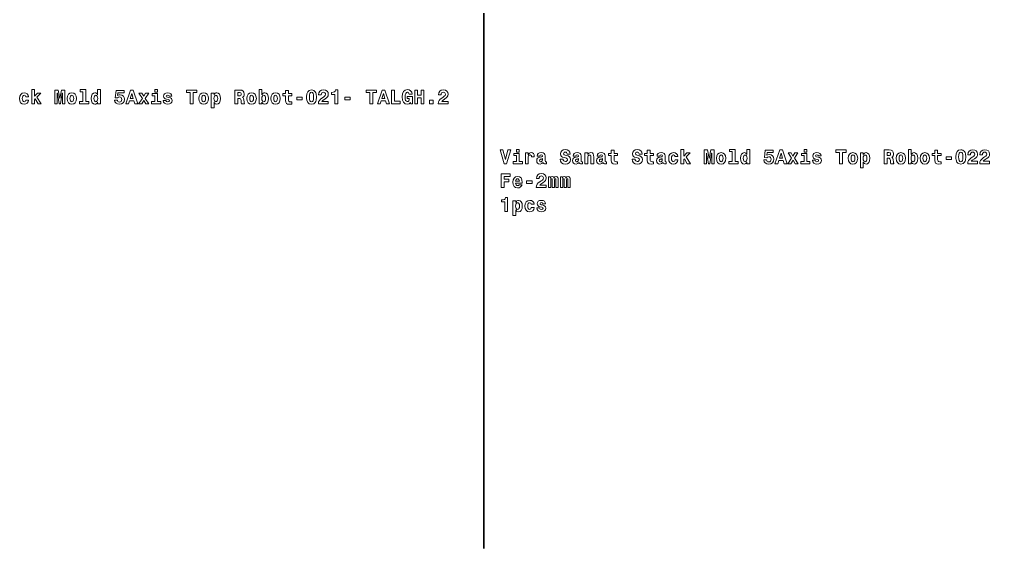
# Model space of a CAD drawing. Extents: x -10871 to 4979, y 1991 to 5869.
# Drawn here: x -5092 to -2986, y 2082 to 3232 of the extents above; entities that cross this region are included whole.
import ezdxf

# ---------------------------------------------------------------- set-up
doc = ezdxf.new("R2010")
doc.units = 0

msp = doc.modelspace()

# ---------------------------------------------------------------- linework, layer by layer
at = {"color": 7, "lineweight": 35}
msp.add_line((-4083.9, 4787.1), (-4083.9, 2082), dxfattribs=at)
at = {"color": 7, "lineweight": 13}
for points in [[(-5065.8, 3079.4), (-5065.8, 3048.4), (-5059.8, 3048.4), (-5059.8, 3057.4), (-5058.2, 3059.1), (-5052, 3048.4), (-5045.3, 3048.4), (-5054.3, 3063), (-5045.6, 3071.6), (-5053.1, 3071.6), (-5059.8, 3064.8), (-5059.8, 3079.4)], [(-5015.6, 3078.4), (-5015.6, 3048.4), (-5010.5, 3048.4), (-5010.5, 3071.5), (-5010, 3071.5), (-5005.8, 3048.4), (-5003.4, 3048.4), (-4999.3, 3071.5), (-4998.7, 3071.5), (-4998.7, 3048.4), (-4993.6, 3048.4), (-4993.6, 3078.4), (-5001.1, 3078.4), (-5004.5, 3059.9), (-5004.7, 3059.9), (-5008.1, 3078.4)], [(-4960.2, 3074.6), (-4954.5, 3074.6), (-4954.5, 3053.2), (-4961.7, 3053.2), (-4961.7, 3048.4), (-4941.5, 3048.4), (-4941.5, 3053.2), (-4948.4, 3053.2), (-4948.4, 3079.4), (-4960.2, 3079.4)], [(-4922.6, 3052), (-4922.6, 3048.4), (-4916.4, 3048.4), (-4916.4, 3079.4), (-4922.6, 3079.4), (-4922.6, 3068), (-4923.8, 3070), (-4925.2, 3071.4), (-4926.7, 3072.1), (-4928.6, 3072.4), (-4931.8, 3071.5), (-4934.4, 3069.1), (-4936.1, 3065.2), (-4936.7, 3060), (-4936.1, 3054.7), (-4934.4, 3050.8), (-4931.8, 3048.4), (-4928.6, 3047.6), (-4926.7, 3047.8), (-4925.1, 3048.6), (-4923.8, 3050)], [(-4879.8, 3056.5), (-4885.7, 3056.5), (-4884.9, 3052.7), (-4882.7, 3049.9), (-4879.5, 3048.2), (-4875.3, 3047.5), (-4870.6, 3048.3), (-4867, 3050.4), (-4864.8, 3053.8), (-4863.9, 3058.2), (-4864.7, 3062.2), (-4866.7, 3065.4), (-4869.9, 3067.4), (-4874, 3068.1), (-4876.9, 3067.7), (-4879.1, 3066.6), (-4878.4, 3072.6), (-4865.3, 3072.6), (-4865.3, 3077.7), (-4882.7, 3077.7), (-4884.6, 3061.5), (-4879.2, 3061.2), (-4877.6, 3062.8), (-4875.2, 3063.3), (-4873.1, 3062.9), (-4871.5, 3061.8), (-4870.5, 3060.1), (-4870.2, 3057.9), (-4870.5, 3055.5), (-4871.5, 3053.7), (-4873.1, 3052.7), (-4875.3, 3052.3), (-4877.1, 3052.6), (-4878.4, 3053.4), (-4879.4, 3054.7)], [(-4851.4, 3078.4), (-4861.6, 3048.4), (-4855.2, 3048.4), (-4853.2, 3055.2), (-4844, 3055.2), (-4841.8, 3048.4), (-4835.4, 3048.4), (-4845.5, 3078.4)], [(-4798.4, 3079.4), (-4798.4, 3073.5), (-4792.3, 3073.5), (-4792.3, 3079.4)], [(-4721.5, 3072.7), (-4721.5, 3048.4), (-4715.2, 3048.4), (-4715.2, 3072.7), (-4707.3, 3072.7), (-4707.3, 3078.4), (-4729.5, 3078.4), (-4729.5, 3072.7)], [(-4624.3, 3078.4), (-4624.3, 3048.4), (-4618, 3048.4), (-4618, 3060.3), (-4615.9, 3060.3), (-4613.6, 3060), (-4612.1, 3059.1), (-4611.4, 3057.6), (-4611.1, 3055.5), (-4610.9, 3052.4), (-4610.7, 3050), (-4610.1, 3048.4), (-4603.3, 3048.4), (-4603.3, 3049.2), (-4604.3, 3050.4), (-4604.6, 3052.7), (-4604.9, 3056.7), (-4605.6, 3060.2), (-4606.6, 3061.4), (-4608.2, 3062.2), (-4606.4, 3063.4), (-4605.1, 3065.1), (-4604.4, 3067.1), (-4604.2, 3069.7), (-4604.8, 3073.4), (-4606.5, 3076.1), (-4609.4, 3077.8), (-4613.3, 3078.4)], [(-4571.9, 3079.4), (-4571.9, 3048.4), (-4565.7, 3048.4), (-4565.7, 3052), (-4564.5, 3050), (-4563.2, 3048.6), (-4559.7, 3047.6), (-4556.5, 3048.4), (-4553.9, 3050.8), (-4552.2, 3054.7), (-4551.5, 3060), (-4552.2, 3065.2), (-4553.9, 3069.1), (-4556.5, 3071.5), (-4559.7, 3072.4), (-4561.6, 3072.1), (-4563.2, 3071.4), (-4564.5, 3070), (-4565.7, 3068), (-4565.7, 3079.4)], [(-4501, 3070.8), (-4508.4, 3070.8), (-4508.4, 3077.6), (-4514.5, 3077.6), (-4514.5, 3070.8), (-4520.3, 3070.8), (-4520.3, 3066), (-4514.5, 3066), (-4514.5, 3055.6), (-4514.1, 3051.9), (-4512.8, 3049.4), (-4510.1, 3048), (-4506, 3047.6), (-4501, 3047.8), (-4501, 3052.7), (-4503.9, 3052.5), (-4506.2, 3052.9), (-4507.6, 3053.9), (-4508.3, 3055.6), (-4508.4, 3057.8), (-4508.4, 3066), (-4501, 3066)], [(-4469, 3063.5), (-4468.9, 3059.7), (-4468.4, 3056.4), (-4466.4, 3051.5), (-4464.9, 3049.8), (-4463, 3048.5), (-4458.1, 3047.6), (-4453.3, 3048.5), (-4449.9, 3051.4), (-4448.8, 3053.6), (-4447.9, 3056.2), (-4447.2, 3063), (-4447.9, 3069.8), (-4448.8, 3072.5), (-4449.9, 3074.7), (-4453.4, 3077.6), (-4455.6, 3078.3), (-4458.1, 3078.6), (-4462.9, 3077.6), (-4466.3, 3074.7), (-4468.4, 3070)], [(-4437, 3067.8), (-4437, 3068), (-4436.7, 3070.4), (-4435.8, 3072.1), (-4434.3, 3073.1), (-4432.3, 3073.5), (-4430.4, 3073.2), (-4429, 3072.3), (-4428.1, 3070.9), (-4427.8, 3069.2), (-4428.4, 3066.6), (-4429.9, 3064.7), (-4432.3, 3062.9), (-4435.4, 3061), (-4438.7, 3058.4), (-4441.1, 3055.6), (-4442.6, 3052.4), (-4443.1, 3048.4), (-4421.9, 3048.4), (-4421.9, 3053.5), (-4435.6, 3053.5), (-4434.8, 3054.8), (-4433.3, 3056), (-4428.7, 3059), (-4425.7, 3061.2), (-4423.4, 3063.5), (-4422.1, 3066.1), (-4421.6, 3069.3), (-4422.3, 3073.1), (-4424.4, 3076), (-4427.7, 3077.9), (-4432.2, 3078.6), (-4436.5, 3077.9), (-4439.8, 3075.8), (-4441.9, 3072.4), (-4442.6, 3067.9), (-4442.6, 3067.8)], [(-4407.3, 3069), (-4407.3, 3048.4), (-4401.3, 3048.4), (-4401.3, 3078.6), (-4406.2, 3078.6), (-4406.9, 3076), (-4408.4, 3074.4), (-4410.8, 3073.5), (-4414.2, 3073.3), (-4414.5, 3073.3), (-4414.5, 3069)], [(-4331.2, 3072.7), (-4331.2, 3048.4), (-4324.9, 3048.4), (-4324.9, 3072.7), (-4316.9, 3072.7), (-4316.9, 3078.4), (-4339.1, 3078.4), (-4339.1, 3072.7)], [(-4305, 3078.4), (-4315.1, 3048.4), (-4308.8, 3048.4), (-4306.7, 3055.2), (-4297.5, 3055.2), (-4295.4, 3048.4), (-4288.9, 3048.4), (-4299, 3078.4)], [(-4265.3, 3048.4), (-4265.3, 3054.1), (-4278.2, 3054.1), (-4278.2, 3078.4), (-4284.6, 3078.4), (-4284.6, 3048.4)], [(-4239.5, 3069.3), (-4240.6, 3073.5), (-4242.8, 3076.6), (-4245.7, 3078.5), (-4249.5, 3079.2), (-4254.4, 3078.1), (-4258.1, 3075), (-4260.5, 3070), (-4261.3, 3063.4), (-4260.5, 3056.7), (-4258.1, 3051.7), (-4254.6, 3048.6), (-4250.2, 3047.6), (-4246.1, 3048.5), (-4242.8, 3051.2), (-4242.1, 3048.4), (-4239.1, 3048.4), (-4239.1, 3064.6), (-4250.1, 3064.6), (-4250.1, 3059.8), (-4245.7, 3059.8), (-4246.2, 3056.9), (-4247, 3054.9), (-4248.3, 3053.6), (-4250.1, 3053.3), (-4252.2, 3053.9), (-4253.7, 3055.8), (-4254.6, 3059), (-4254.9, 3063.6), (-4254.6, 3068), (-4253.6, 3071.1), (-4252.1, 3072.9), (-4250, 3073.6), (-4247.5, 3072.5), (-4246.7, 3071.2), (-4246.1, 3069.3)], [(-4233.9, 3078.4), (-4233.9, 3048.4), (-4227.6, 3048.4), (-4227.6, 3061.5), (-4220.2, 3061.5), (-4220.2, 3048.4), (-4213.9, 3048.4), (-4213.9, 3078.4), (-4220.2, 3078.4), (-4220.2, 3067.1), (-4227.6, 3067.1), (-4227.6, 3078.4)], [(-4176.8, 3067.8), (-4176.8, 3068), (-4176.5, 3070.4), (-4175.5, 3072.1), (-4174, 3073.1), (-4172, 3073.5), (-4170.2, 3073.2), (-4168.7, 3072.3), (-4167.9, 3070.9), (-4167.5, 3069.2), (-4168.1, 3066.6), (-4169.7, 3064.7), (-4172.1, 3062.9), (-4175.1, 3061), (-4178.5, 3058.4), (-4180.9, 3055.6), (-4182.4, 3052.4), (-4182.9, 3048.4), (-4161.7, 3048.4), (-4161.7, 3053.5), (-4175.4, 3053.5), (-4174.6, 3054.8), (-4173.1, 3056), (-4168.5, 3059), (-4165.5, 3061.2), (-4163.2, 3063.5), (-4161.8, 3066.1), (-4161.4, 3069.3), (-4162.1, 3073.1), (-4164.1, 3076), (-4167.4, 3077.9), (-4171.9, 3078.6), (-4176.3, 3077.9), (-4179.6, 3075.8), (-4181.7, 3072.4), (-4182.4, 3067.9), (-4182.4, 3067.8)], [(-5078.5, 3056.7), (-5079.7, 3053.8), (-5082.2, 3052.8), (-5083.9, 3053.2), (-5085.2, 3054.6), (-5086, 3056.9), (-5086.3, 3060), (-5086, 3063.2), (-5085.2, 3065.4), (-5083.9, 3066.8), (-5082.2, 3067.3), (-5079.7, 3066.4), (-5078.6, 3063.9), (-5072.5, 3063.9), (-5073.4, 3067.4), (-5075.3, 3070.1), (-5078.3, 3071.8), (-5082.1, 3072.4), (-5086.4, 3071.5), (-5089.7, 3069), (-5091.8, 3065.1), (-5092.5, 3059.9), (-5091.8, 3054.8), (-5089.8, 3050.9), (-5086.6, 3048.4), (-5082.4, 3047.6), (-5078.5, 3048.2), (-5075.4, 3050), (-5073.4, 3052.9), (-5072.5, 3056.7)], [(-4988.9, 3060), (-4988.2, 3054.6), (-4986.1, 3050.7), (-4982.9, 3048.4), (-4978.6, 3047.6), (-4974.3, 3048.4), (-4971.1, 3050.7), (-4969, 3054.6), (-4968.3, 3060), (-4969, 3065.2), (-4971.1, 3069.2), (-4974.3, 3071.5), (-4978.6, 3072.4), (-4982.9, 3071.5), (-4986.1, 3069.2), (-4988.2, 3065.2)], [(-4978.6, 3067.3), (-4976.8, 3066.8), (-4975.5, 3065.4), (-4974.8, 3063.1), (-4974.5, 3060), (-4974.8, 3056.8), (-4975.5, 3054.6), (-4976.8, 3053.2), (-4978.6, 3052.7), (-4980.3, 3053.2), (-4981.6, 3054.6), (-4982.4, 3056.9), (-4982.7, 3060.2), (-4982.4, 3063.2), (-4981.6, 3065.4), (-4980.3, 3066.8)], [(-4926.5, 3067.2), (-4924.7, 3066.7), (-4923.4, 3065.4), (-4922.6, 3063.1), (-4922.2, 3060), (-4922.6, 3056.8), (-4923.4, 3054.6), (-4924.8, 3053.2), (-4926.5, 3052.7), (-4928.2, 3053.2), (-4929.5, 3054.6), (-4930.3, 3056.8), (-4930.5, 3060), (-4930.3, 3063.1), (-4929.5, 3065.4), (-4928.2, 3066.7)], [(-4848.5, 3070.9), (-4845.5, 3060.3), (-4851.6, 3060.3)], [(-4825.5, 3060.3), (-4833.8, 3048.4), (-4826.9, 3048.4), (-4822.4, 3055.7), (-4818, 3048.4), (-4811.1, 3048.4), (-4819.4, 3060.3), (-4811.7, 3071.6), (-4818.5, 3071.6), (-4822.5, 3064.9), (-4826.4, 3071.6), (-4833.2, 3071.6)], [(-4785.6, 3053.2), (-4792.3, 3053.2), (-4792.3, 3070.8), (-4804, 3070.8), (-4804, 3066), (-4798.4, 3066), (-4798.4, 3053.2), (-4805.8, 3053.2), (-4805.8, 3048.4), (-4785.6, 3048.4)], [(-4769.1, 3057.6), (-4767.4, 3056.8), (-4766.8, 3055.2), (-4767.8, 3053.3), (-4770.5, 3052.6), (-4773.2, 3053.4), (-4774.2, 3055.9), (-4780.1, 3055.9), (-4779.5, 3052.3), (-4777.6, 3049.7), (-4774.6, 3048.1), (-4770.6, 3047.6), (-4766.4, 3048.1), (-4763.3, 3049.7), (-4761.4, 3052.2), (-4760.7, 3055.5), (-4761.2, 3058.1), (-4762.5, 3060.1), (-4764.7, 3061.6), (-4767.8, 3062.4), (-4771.2, 3063), (-4772.8, 3063.7), (-4773.4, 3065.3), (-4772.7, 3066.8), (-4770.6, 3067.4), (-4768.3, 3066.7), (-4767.3, 3065.1), (-4761.4, 3065.1), (-4761.4, 3065.1), (-4762, 3068.1), (-4763.9, 3070.4), (-4766.8, 3071.8), (-4770.6, 3072.4), (-4774.4, 3071.8), (-4777.1, 3070.3), (-4778.9, 3068), (-4779.4, 3065), (-4779, 3062.5), (-4777.7, 3060.5), (-4775.6, 3059), (-4772.8, 3058.2)], [(-4702.6, 3060), (-4701.9, 3054.6), (-4699.9, 3050.7), (-4696.6, 3048.4), (-4692.3, 3047.6), (-4688, 3048.4), (-4684.8, 3050.7), (-4682.8, 3054.6), (-4682, 3060), (-4682.8, 3065.2), (-4684.8, 3069.2), (-4688.1, 3071.5), (-4692.4, 3072.4), (-4696.6, 3071.5), (-4699.9, 3069.2), (-4701.9, 3065.2)], [(-4692.3, 3067.3), (-4690.6, 3066.8), (-4689.3, 3065.4), (-4688.5, 3063.1), (-4688.2, 3060), (-4688.5, 3056.8), (-4689.3, 3054.6), (-4690.6, 3053.2), (-4692.3, 3052.7), (-4694.1, 3053.2), (-4695.4, 3054.6), (-4696.2, 3056.9), (-4696.4, 3060.2), (-4696.2, 3063.2), (-4695.3, 3065.4), (-4694, 3066.8)], [(-4676, 3071.6), (-4676, 3039.4), (-4669.8, 3039.4), (-4669.8, 3052), (-4668.6, 3050), (-4667.2, 3048.6), (-4663.8, 3047.6), (-4660.5, 3048.4), (-4658, 3050.8), (-4656.3, 3054.7), (-4655.6, 3060), (-4656.3, 3065.2), (-4658, 3069.1), (-4660.5, 3071.5), (-4663.8, 3072.4), (-4665.7, 3072.1), (-4667.2, 3071.4), (-4668.6, 3070), (-4669.8, 3068), (-4669.8, 3071.6)], [(-4665.9, 3067.2), (-4664.2, 3066.7), (-4662.9, 3065.4), (-4662.1, 3063.1), (-4661.8, 3060), (-4662.1, 3056.8), (-4662.9, 3054.6), (-4664.2, 3053.2), (-4665.9, 3052.7), (-4667.7, 3053.2), (-4669, 3054.6), (-4669.8, 3056.9), (-4670.1, 3060.2), (-4669.8, 3063.2), (-4669, 3065.4), (-4667.6, 3066.7)], [(-4618, 3072.7), (-4614.6, 3072.7), (-4611.7, 3072), (-4611, 3071), (-4610.7, 3069.5), (-4611, 3067.7), (-4611.7, 3066.6), (-4613, 3066.1), (-4614.9, 3066), (-4618, 3066)], [(-4598.5, 3060), (-4597.8, 3054.6), (-4595.8, 3050.7), (-4592.6, 3048.4), (-4588.2, 3047.6), (-4583.9, 3048.4), (-4580.7, 3050.7), (-4578.7, 3054.6), (-4577.9, 3060), (-4578.7, 3065.2), (-4580.7, 3069.2), (-4584, 3071.5), (-4588.3, 3072.4), (-4592.6, 3071.5), (-4595.8, 3069.2), (-4597.8, 3065.2)], [(-4588.2, 3067.3), (-4586.5, 3066.8), (-4585.2, 3065.4), (-4584.4, 3063.1), (-4584.1, 3060), (-4584.4, 3056.8), (-4585.2, 3054.6), (-4586.5, 3053.2), (-4588.2, 3052.7), (-4590, 3053.2), (-4591.3, 3054.6), (-4592.1, 3056.9), (-4592.3, 3060.2), (-4592.1, 3063.2), (-4591.3, 3065.4), (-4590, 3066.8)], [(-4561.8, 3067.2), (-4560.1, 3066.7), (-4558.8, 3065.4), (-4558, 3063.1), (-4557.7, 3060), (-4558, 3056.8), (-4558.8, 3054.6), (-4560.1, 3053.2), (-4561.8, 3052.7), (-4563.6, 3053.2), (-4564.9, 3054.6), (-4565.7, 3056.9), (-4566, 3060.2), (-4565.7, 3063.2), (-4564.9, 3065.4), (-4563.5, 3066.7)], [(-4546.5, 3060), (-4545.8, 3054.6), (-4543.7, 3050.7), (-4540.5, 3048.4), (-4536.2, 3047.6), (-4531.9, 3048.4), (-4528.7, 3050.7), (-4526.6, 3054.6), (-4525.9, 3060), (-4526.6, 3065.2), (-4528.7, 3069.2), (-4531.9, 3071.5), (-4536.2, 3072.4), (-4540.5, 3071.5), (-4543.7, 3069.2), (-4545.8, 3065.2)], [(-4536.2, 3067.3), (-4534.5, 3066.8), (-4533.2, 3065.4), (-4532.4, 3063.1), (-4532.1, 3060), (-4532.4, 3056.8), (-4533.2, 3054.6), (-4534.5, 3053.2), (-4536.2, 3052.7), (-4538, 3053.2), (-4539.3, 3054.6), (-4540, 3056.9), (-4540.3, 3060.2), (-4540, 3063.2), (-4539.2, 3065.4), (-4537.9, 3066.8)], [(-4490.1, 3062.9), (-4490.1, 3057.1), (-4478.2, 3057.1), (-4478.2, 3062.9)], [(-4458.2, 3073.5), (-4456, 3072.9), (-4454.6, 3070.9), (-4453.8, 3067.7), (-4453.5, 3063.1), (-4453.8, 3058.4), (-4454.6, 3055.2), (-4456, 3053.2), (-4458.2, 3052.6), (-4460.4, 3053.2), (-4461.8, 3055.2), (-4462.6, 3058.6), (-4462.8, 3063.4), (-4462.5, 3067.9), (-4461.7, 3071), (-4460.3, 3072.9)], [(-4386, 3062.9), (-4386, 3057.1), (-4374.1, 3057.1), (-4374.1, 3062.9)], [(-4302, 3070.9), (-4299, 3060.3), (-4305.1, 3060.3)], [(-4201.9, 3056.3), (-4201.9, 3048.4), (-4193.9, 3048.4), (-4193.9, 3056.3)], [(-4042.4, 2948.4), (-4048.7, 2948.4), (-4039.5, 2918.4), (-4034.4, 2918.4), (-4025.3, 2948.4), (-4031.6, 2948.4), (-4037, 2927.2)], [(-4000.2, 2923.2), (-4006.9, 2923.2), (-4006.9, 2940.8), (-4018.6, 2940.8), (-4018.6, 2936), (-4013, 2936), (-4013, 2923.2), (-4020.3, 2923.2), (-4020.3, 2918.4), (-4000.2, 2918.4)], [(-4013, 2949.4), (-4013, 2943.5), (-4006.9, 2943.5), (-4006.9, 2949.4)], [(-3993.7, 2941.6), (-3993.7, 2918.4), (-3987.4, 2918.4), (-3987.4, 2930.2), (-3987.3, 2933.3), (-3986.7, 2935.5), (-3985.5, 2936.9), (-3983.5, 2937.4), (-3981.3, 2936.4), (-3980.7, 2935.2), (-3980.4, 2933.6), (-3980.4, 2933.5), (-3974.4, 2933.5), (-3974.4, 2933.9), (-3974.8, 2937.6), (-3976, 2940.2), (-3977.9, 2941.8), (-3980.7, 2942.4), (-3983, 2942.1), (-3984.8, 2941.2), (-3986.3, 2939.7), (-3987.4, 2937.7), (-3987.4, 2941.6)], [(-3962.1, 2934.6), (-3961.4, 2936.8), (-3959.2, 2937.6), (-3957.1, 2937), (-3956.5, 2935.3), (-3956.7, 2933.9), (-3957.6, 2933.3), (-3959.1, 2933), (-3961.6, 2932.8), (-3964.8, 2931.9), (-3967.2, 2930.3), (-3968.6, 2928), (-3969.1, 2925), (-3968.6, 2921.9), (-3967.2, 2919.5), (-3964.9, 2918.1), (-3961.8, 2917.6), (-3958.1, 2918.5), (-3954.9, 2921.2), (-3954.4, 2919.6), (-3953.5, 2918.6), (-3952.2, 2918.1), (-3950.3, 2917.9), (-3947.9, 2918.2), (-3947.9, 2922.7), (-3948.9, 2922.6), (-3950.3, 2923.1), (-3950.5, 2924.9), (-3950.5, 2935.2), (-3951.1, 2938.3), (-3952.6, 2940.6), (-3955.3, 2941.9), (-3959.2, 2942.4), (-3962.9, 2941.8), (-3965.7, 2940.3), (-3967.4, 2938), (-3968, 2934.9), (-3968, 2934.6)], [(-3956.5, 2926.7), (-3956.9, 2924.9), (-3957.8, 2923.6), (-3959.1, 2922.7), (-3960.7, 2922.4), (-3962.5, 2923.2), (-3963.2, 2925.1), (-3962.6, 2926.9), (-3961.1, 2927.9), (-3958.4, 2928.4), (-3956.5, 2929.4)], [(-3896.5, 2939.4), (-3897.2, 2943.5), (-3899.3, 2946.6), (-3902.6, 2948.5), (-3907.2, 2949.1), (-3911.3, 2948.5), (-3914.4, 2946.5), (-3916.5, 2943.5), (-3917.2, 2939.7), (-3916.7, 2936.5), (-3915.3, 2934.2), (-3912.8, 2932.6), (-3909.4, 2931.5), (-3906.4, 2930.8), (-3904.1, 2930), (-3902.7, 2929), (-3902.2, 2927.2), (-3902.5, 2925.5), (-3903.4, 2924.3), (-3904.9, 2923.4), (-3906.9, 2923.2), (-3908.8, 2923.5), (-3910.3, 2924.5), (-3911.3, 2926.1), (-3911.7, 2928.3), (-3918.1, 2928.3), (-3917.2, 2923.7), (-3915, 2920.4), (-3911.6, 2918.3), (-3907.1, 2917.6), (-3902.2, 2918.3), (-3898.7, 2920.2), (-3896.4, 2923.4), (-3895.6, 2927.5), (-3896.3, 2931.2), (-3898.1, 2933.5), (-3901, 2935.1), (-3904.8, 2936.1), (-3907.3, 2936.7), (-3909.1, 2937.4), (-3910.2, 2938.4), (-3910.6, 2940.1), (-3909.6, 2942.6), (-3908.4, 2943.3), (-3906.8, 2943.6), (-3905.3, 2943.3), (-3904.1, 2942.5), (-3903.1, 2939.8), (-3903.1, 2939.4)], [(-3884, 2934.6), (-3883.3, 2936.8), (-3881.1, 2937.6), (-3879.1, 2937), (-3878.4, 2935.3), (-3878.6, 2933.9), (-3879.5, 2933.3), (-3881.1, 2933), (-3883.5, 2932.8), (-3886.8, 2931.9), (-3889.1, 2930.3), (-3890.6, 2928), (-3891.1, 2925), (-3890.6, 2921.9), (-3889.1, 2919.5), (-3886.9, 2918.1), (-3883.7, 2917.6), (-3880, 2918.5), (-3876.8, 2921.2), (-3876.3, 2919.6), (-3875.4, 2918.6), (-3874.1, 2918.1), (-3872.2, 2917.9), (-3869.8, 2918.2), (-3869.8, 2922.7), (-3870.8, 2922.6), (-3872.2, 2923.1), (-3872.5, 2924.9), (-3872.5, 2935.2), (-3873, 2938.3), (-3874.5, 2940.6), (-3877.3, 2941.9), (-3881.1, 2942.4), (-3884.8, 2941.8), (-3887.6, 2940.3), (-3889.4, 2938), (-3889.9, 2934.9), (-3889.9, 2934.6)], [(-3878.5, 2926.7), (-3878.8, 2924.9), (-3879.7, 2923.6), (-3881.1, 2922.7), (-3882.7, 2922.4), (-3884.4, 2923.2), (-3885.1, 2925.1), (-3884.6, 2926.9), (-3883, 2927.9), (-3880.4, 2928.4), (-3878.5, 2929.4)], [(-3864.4, 2941.6), (-3864.4, 2918.4), (-3858.2, 2918.4), (-3858.2, 2929.9), (-3858, 2933.1), (-3857.4, 2935.3), (-3856.1, 2936.7), (-3854.2, 2937.1), (-3852.6, 2936.7), (-3851.7, 2935.6), (-3851.4, 2933.7), (-3851.3, 2931.3), (-3851.3, 2918.4), (-3845.1, 2918.4), (-3845.1, 2932.5), (-3845.4, 2936.6), (-3846.2, 2939.7), (-3848.2, 2941.7), (-3851.8, 2942.4), (-3853.8, 2942.1), (-3855.6, 2941.3), (-3857, 2940), (-3858.2, 2938), (-3858.2, 2941.6)], [(-3832, 2934.6), (-3831.3, 2936.8), (-3829.1, 2937.6), (-3827, 2937), (-3826.3, 2935.3), (-3826.6, 2933.9), (-3827.5, 2933.3), (-3829, 2933), (-3831.4, 2932.8), (-3834.7, 2931.9), (-3837.1, 2930.3), (-3838.5, 2928), (-3839, 2925), (-3838.5, 2921.9), (-3837.1, 2919.5), (-3834.8, 2918.1), (-3831.7, 2917.6), (-3828, 2918.5), (-3824.7, 2921.2), (-3824.3, 2919.6), (-3823.4, 2918.6), (-3822.1, 2918.1), (-3820.2, 2917.9), (-3817.7, 2918.2), (-3817.7, 2922.7), (-3818.8, 2922.6), (-3820.2, 2923.1), (-3820.4, 2924.9), (-3820.4, 2935.2), (-3820.9, 2938.3), (-3822.5, 2940.6), (-3825.2, 2941.9), (-3829.1, 2942.4), (-3832.8, 2941.8), (-3835.5, 2940.3), (-3837.3, 2938), (-3837.9, 2934.9), (-3837.9, 2934.6)], [(-3826.4, 2926.7), (-3826.8, 2924.9), (-3827.7, 2923.6), (-3829, 2922.7), (-3830.6, 2922.4), (-3832.4, 2923.2), (-3833, 2925.1), (-3832.5, 2926.9), (-3831, 2927.9), (-3828.3, 2928.4), (-3826.4, 2929.4)], [(-3793.7, 2940.8), (-3801.1, 2940.8), (-3801.1, 2947.6), (-3807.1, 2947.6), (-3807.1, 2940.8), (-3812.9, 2940.8), (-3812.9, 2936), (-3807.1, 2936), (-3807.1, 2925.6), (-3806.8, 2921.9), (-3805.4, 2919.4), (-3802.7, 2918), (-3798.6, 2917.6), (-3793.7, 2917.8), (-3793.7, 2922.7), (-3796.5, 2922.5), (-3798.8, 2922.9), (-3800.2, 2923.9), (-3800.9, 2925.6), (-3801.1, 2927.8), (-3801.1, 2936), (-3793.7, 2936)], [(-3740.4, 2939.4), (-3741.1, 2943.5), (-3743.2, 2946.6), (-3746.5, 2948.5), (-3751, 2949.1), (-3755.1, 2948.5), (-3758.3, 2946.5), (-3760.3, 2943.5), (-3761, 2939.7), (-3760.5, 2936.5), (-3759.1, 2934.2), (-3756.7, 2932.6), (-3753.2, 2931.5), (-3750.3, 2930.8), (-3748, 2930), (-3746.5, 2929), (-3746, 2927.2), (-3746.4, 2925.5), (-3747.3, 2924.3), (-3748.8, 2923.4), (-3750.7, 2923.2), (-3752.6, 2923.5), (-3754.1, 2924.5), (-3755.1, 2926.1), (-3755.5, 2928.3), (-3762, 2928.3), (-3761.1, 2923.7), (-3758.9, 2920.4), (-3755.4, 2918.3), (-3751, 2917.6), (-3746.1, 2918.3), (-3742.5, 2920.2), (-3740.3, 2923.4), (-3739.5, 2927.5), (-3740.1, 2931.2), (-3742, 2933.5), (-3744.9, 2935.1), (-3748.7, 2936.1), (-3751.2, 2936.7), (-3753, 2937.4), (-3754.1, 2938.4), (-3754.5, 2940.1), (-3753.5, 2942.6), (-3752.3, 2943.3), (-3750.7, 2943.6), (-3749.2, 2943.3), (-3748, 2942.5), (-3746.9, 2939.8), (-3746.9, 2939.4)], [(-3715.6, 2940.8), (-3723, 2940.8), (-3723, 2947.6), (-3729.1, 2947.6), (-3729.1, 2940.8), (-3734.9, 2940.8), (-3734.9, 2936), (-3729.1, 2936), (-3729.1, 2925.6), (-3728.7, 2921.9), (-3727.3, 2919.4), (-3724.7, 2918), (-3720.5, 2917.6), (-3715.6, 2917.8), (-3715.6, 2922.7), (-3718.4, 2922.5), (-3720.8, 2922.9), (-3722.2, 2923.9), (-3722.8, 2925.6), (-3723, 2927.8), (-3723, 2936), (-3715.6, 2936)], [(-3701.8, 2934.6), (-3701.2, 2936.8), (-3698.9, 2937.6), (-3696.9, 2937), (-3696.2, 2935.3), (-3696.5, 2933.9), (-3697.3, 2933.3), (-3698.9, 2933), (-3701.3, 2932.8), (-3704.6, 2931.9), (-3707, 2930.3), (-3708.4, 2928), (-3708.9, 2925), (-3708.4, 2921.9), (-3707, 2919.5), (-3704.7, 2918.1), (-3701.6, 2917.6), (-3697.9, 2918.5), (-3694.6, 2921.2), (-3694.1, 2919.6), (-3693.2, 2918.6), (-3691.9, 2918.1), (-3690.1, 2917.9), (-3687.6, 2918.2), (-3687.6, 2922.7), (-3688.7, 2922.6), (-3690, 2923.1), (-3690.3, 2924.9), (-3690.3, 2935.2), (-3690.8, 2938.3), (-3692.4, 2940.6), (-3695.1, 2941.9), (-3698.9, 2942.4), (-3702.7, 2941.8), (-3705.4, 2940.3), (-3707.2, 2938), (-3707.8, 2934.9), (-3707.8, 2934.6)], [(-3696.3, 2926.7), (-3696.7, 2924.9), (-3697.6, 2923.6), (-3698.9, 2922.7), (-3700.5, 2922.4), (-3702.3, 2923.2), (-3702.9, 2925.1), (-3702.4, 2926.9), (-3700.9, 2927.9), (-3698.2, 2928.4), (-3696.3, 2929.4)], [(-3668.5, 2926.7), (-3669.7, 2923.8), (-3672.2, 2922.8), (-3673.9, 2923.2), (-3675.2, 2924.6), (-3676, 2926.9), (-3676.3, 2930), (-3676, 2933.2), (-3675.2, 2935.4), (-3673.9, 2936.8), (-3672.2, 2937.3), (-3669.7, 2936.4), (-3668.6, 2933.9), (-3662.5, 2933.9), (-3663.4, 2937.4), (-3665.3, 2940.1), (-3668.3, 2941.8), (-3672.1, 2942.4), (-3676.4, 2941.5), (-3679.7, 2939), (-3681.8, 2935.1), (-3682.5, 2929.9), (-3681.8, 2924.8), (-3679.8, 2920.9), (-3676.6, 2918.4), (-3672.4, 2917.6), (-3668.5, 2918.2), (-3665.4, 2920), (-3663.4, 2922.9), (-3662.5, 2926.7)], [(-3655.8, 2949.4), (-3655.8, 2918.4), (-3649.8, 2918.4), (-3649.8, 2927.4), (-3648.2, 2929.1), (-3642, 2918.4), (-3635.3, 2918.4), (-3644.3, 2933), (-3635.6, 2941.6), (-3643.1, 2941.6), (-3649.8, 2934.8), (-3649.8, 2949.4)], [(-3605.6, 2948.4), (-3605.6, 2918.4), (-3600.5, 2918.4), (-3600.5, 2941.5), (-3600, 2941.5), (-3595.8, 2918.4), (-3593.4, 2918.4), (-3589.3, 2941.5), (-3588.7, 2941.5), (-3588.7, 2918.4), (-3583.6, 2918.4), (-3583.6, 2948.4), (-3591.1, 2948.4), (-3594.5, 2929.9), (-3594.7, 2929.9), (-3598.1, 2948.4)], [(-3578.9, 2930), (-3578.2, 2924.6), (-3576.1, 2920.7), (-3572.9, 2918.4), (-3568.6, 2917.6), (-3564.3, 2918.4), (-3561.1, 2920.7), (-3559, 2924.6), (-3558.3, 2930), (-3559, 2935.2), (-3561.1, 2939.2), (-3564.3, 2941.5), (-3568.6, 2942.4), (-3572.9, 2941.5), (-3576.1, 2939.2), (-3578.2, 2935.2)], [(-3568.6, 2937.3), (-3566.8, 2936.8), (-3565.5, 2935.4), (-3564.8, 2933.1), (-3564.5, 2930), (-3564.8, 2926.8), (-3565.5, 2924.6), (-3566.8, 2923.2), (-3568.6, 2922.7), (-3570.3, 2923.2), (-3571.6, 2924.6), (-3572.4, 2926.9), (-3572.7, 2930.2), (-3572.4, 2933.2), (-3571.6, 2935.4), (-3570.3, 2936.8)], [(-3550.2, 2944.6), (-3544.5, 2944.6), (-3544.5, 2923.2), (-3551.7, 2923.2), (-3551.7, 2918.4), (-3531.5, 2918.4), (-3531.5, 2923.2), (-3538.4, 2923.2), (-3538.4, 2949.4), (-3550.2, 2949.4)], [(-3512.6, 2922), (-3512.6, 2918.4), (-3506.4, 2918.4), (-3506.4, 2949.4), (-3512.6, 2949.4), (-3512.6, 2938), (-3513.8, 2940), (-3515.2, 2941.4), (-3516.7, 2942.1), (-3518.6, 2942.4), (-3521.8, 2941.5), (-3524.4, 2939.1), (-3526.1, 2935.2), (-3526.7, 2930), (-3526.1, 2924.7), (-3524.4, 2920.8), (-3521.8, 2918.4), (-3518.6, 2917.6), (-3516.7, 2917.8), (-3515.1, 2918.6), (-3513.8, 2920)], [(-3516.5, 2937.2), (-3514.7, 2936.7), (-3513.4, 2935.4), (-3512.6, 2933.1), (-3512.2, 2930), (-3512.6, 2926.8), (-3513.4, 2924.6), (-3514.8, 2923.2), (-3516.5, 2922.7), (-3518.2, 2923.2), (-3519.5, 2924.6), (-3520.3, 2926.8), (-3520.5, 2930), (-3520.3, 2933.1), (-3519.5, 2935.4), (-3518.2, 2936.7)], [(-3469.8, 2926.5), (-3475.7, 2926.5), (-3474.9, 2922.7), (-3472.7, 2919.9), (-3469.5, 2918.2), (-3465.3, 2917.5), (-3460.6, 2918.3), (-3457, 2920.4), (-3454.8, 2923.8), (-3453.9, 2928.2), (-3454.7, 2932.2), (-3456.7, 2935.4), (-3459.9, 2937.4), (-3464, 2938.1), (-3466.9, 2937.7), (-3469.1, 2936.6), (-3468.4, 2942.6), (-3455.3, 2942.6), (-3455.3, 2947.7), (-3472.7, 2947.7), (-3474.6, 2931.5), (-3469.2, 2931.2), (-3467.6, 2932.8), (-3465.2, 2933.3), (-3463.1, 2932.9), (-3461.5, 2931.8), (-3460.5, 2930.1), (-3460.2, 2927.9), (-3460.5, 2925.5), (-3461.5, 2923.7), (-3463.1, 2922.7), (-3465.3, 2922.3), (-3467.1, 2922.6), (-3468.4, 2923.4), (-3469.4, 2924.7)], [(-3441.4, 2948.4), (-3451.6, 2918.4), (-3445.2, 2918.4), (-3443.2, 2925.2), (-3434, 2925.2), (-3431.8, 2918.4), (-3425.4, 2918.4), (-3435.5, 2948.4)], [(-3438.5, 2940.9), (-3435.5, 2930.3), (-3441.6, 2930.3)], [(-3415.5, 2930.3), (-3423.8, 2918.4), (-3416.9, 2918.4), (-3412.4, 2925.7), (-3408, 2918.4), (-3401.1, 2918.4), (-3409.4, 2930.3), (-3401.7, 2941.6), (-3408.5, 2941.6), (-3412.5, 2934.9), (-3416.4, 2941.6), (-3423.2, 2941.6)], [(-3375.6, 2923.2), (-3382.3, 2923.2), (-3382.3, 2940.8), (-3394, 2940.8), (-3394, 2936), (-3388.4, 2936), (-3388.4, 2923.2), (-3395.8, 2923.2), (-3395.8, 2918.4), (-3375.6, 2918.4)], [(-3388.4, 2949.4), (-3388.4, 2943.5), (-3382.3, 2943.5), (-3382.3, 2949.4)], [(-3359.1, 2927.6), (-3357.4, 2926.8), (-3356.8, 2925.2), (-3357.8, 2923.3), (-3360.5, 2922.6), (-3363.2, 2923.4), (-3364.2, 2925.9), (-3370.1, 2925.9), (-3369.5, 2922.3), (-3367.6, 2919.7), (-3364.6, 2918.1), (-3360.6, 2917.6), (-3356.4, 2918.1), (-3353.3, 2919.7), (-3351.4, 2922.2), (-3350.7, 2925.5), (-3351.2, 2928.1), (-3352.5, 2930.1), (-3354.7, 2931.6), (-3357.8, 2932.4), (-3361.2, 2933), (-3362.8, 2933.7), (-3363.4, 2935.3), (-3362.7, 2936.8), (-3360.6, 2937.4), (-3358.3, 2936.7), (-3357.3, 2935.1), (-3351.4, 2935.1), (-3351.4, 2935.1), (-3352, 2938.1), (-3353.9, 2940.4), (-3356.8, 2941.8), (-3360.6, 2942.4), (-3364.4, 2941.8), (-3367.1, 2940.3), (-3368.9, 2938), (-3369.4, 2935), (-3369, 2932.5), (-3367.7, 2930.5), (-3365.6, 2929), (-3362.8, 2928.2)], [(-3311.5, 2942.7), (-3311.5, 2918.4), (-3305.2, 2918.4), (-3305.2, 2942.7), (-3297.3, 2942.7), (-3297.3, 2948.4), (-3319.5, 2948.4), (-3319.5, 2942.7)], [(-3292.6, 2930), (-3291.9, 2924.6), (-3289.9, 2920.7), (-3286.6, 2918.4), (-3282.3, 2917.6), (-3278, 2918.4), (-3274.8, 2920.7), (-3272.8, 2924.6), (-3272, 2930), (-3272.8, 2935.2), (-3274.8, 2939.2), (-3278.1, 2941.5), (-3282.4, 2942.4), (-3286.6, 2941.5), (-3289.9, 2939.2), (-3291.9, 2935.2)], [(-3282.3, 2937.3), (-3280.6, 2936.8), (-3279.3, 2935.4), (-3278.5, 2933.1), (-3278.2, 2930), (-3278.5, 2926.8), (-3279.3, 2924.6), (-3280.6, 2923.2), (-3282.3, 2922.7), (-3284.1, 2923.2), (-3285.4, 2924.6), (-3286.2, 2926.9), (-3286.4, 2930.2), (-3286.2, 2933.2), (-3285.3, 2935.4), (-3284, 2936.8)], [(-3266, 2941.6), (-3266, 2909.4), (-3259.8, 2909.4), (-3259.8, 2922), (-3258.6, 2920), (-3257.2, 2918.6), (-3253.8, 2917.6), (-3250.5, 2918.4), (-3248, 2920.8), (-3246.3, 2924.7), (-3245.6, 2930), (-3246.3, 2935.2), (-3248, 2939.1), (-3250.5, 2941.5), (-3253.8, 2942.4), (-3255.7, 2942.1), (-3257.2, 2941.4), (-3258.6, 2940), (-3259.8, 2938), (-3259.8, 2941.6)], [(-3255.9, 2937.2), (-3254.2, 2936.7), (-3252.9, 2935.4), (-3252.1, 2933.1), (-3251.8, 2930), (-3252.1, 2926.8), (-3252.9, 2924.6), (-3254.2, 2923.2), (-3255.9, 2922.7), (-3257.7, 2923.2), (-3259, 2924.6), (-3259.8, 2926.9), (-3260.1, 2930.2), (-3259.8, 2933.2), (-3259, 2935.4), (-3257.6, 2936.7)], [(-3214.3, 2948.4), (-3214.3, 2918.4), (-3208, 2918.4), (-3208, 2930.3), (-3205.9, 2930.3), (-3203.6, 2930), (-3202.1, 2929.1), (-3201.4, 2927.6), (-3201.1, 2925.5), (-3200.9, 2922.4), (-3200.7, 2920), (-3200.1, 2918.4), (-3193.3, 2918.4), (-3193.3, 2919.2), (-3194.3, 2920.4), (-3194.6, 2922.7), (-3194.9, 2926.7), (-3195.6, 2930.2), (-3196.6, 2931.4), (-3198.2, 2932.2), (-3196.4, 2933.4), (-3195.1, 2935.1), (-3194.4, 2937.1), (-3194.2, 2939.7), (-3194.8, 2943.4), (-3196.5, 2946.1), (-3199.4, 2947.8), (-3203.3, 2948.4)], [(-3208, 2942.7), (-3204.6, 2942.7), (-3201.7, 2942), (-3201, 2941), (-3200.7, 2939.5), (-3201, 2937.7), (-3201.7, 2936.6), (-3203, 2936.1), (-3204.9, 2936), (-3208, 2936)], [(-3188.5, 2930), (-3187.8, 2924.6), (-3185.8, 2920.7), (-3182.6, 2918.4), (-3178.2, 2917.6), (-3173.9, 2918.4), (-3170.7, 2920.7), (-3168.7, 2924.6), (-3167.9, 2930), (-3168.7, 2935.2), (-3170.7, 2939.2), (-3174, 2941.5), (-3178.3, 2942.4), (-3182.6, 2941.5), (-3185.8, 2939.2), (-3187.8, 2935.2)], [(-3178.2, 2937.3), (-3176.5, 2936.8), (-3175.2, 2935.4), (-3174.4, 2933.1), (-3174.1, 2930), (-3174.4, 2926.8), (-3175.2, 2924.6), (-3176.5, 2923.2), (-3178.2, 2922.7), (-3180, 2923.2), (-3181.3, 2924.6), (-3182.1, 2926.9), (-3182.3, 2930.2), (-3182.1, 2933.2), (-3181.3, 2935.4), (-3180, 2936.8)], [(-3161.9, 2949.4), (-3161.9, 2918.4), (-3155.7, 2918.4), (-3155.7, 2922), (-3154.5, 2920), (-3153.2, 2918.6), (-3149.7, 2917.6), (-3146.5, 2918.4), (-3143.9, 2920.8), (-3142.2, 2924.7), (-3141.5, 2930), (-3142.2, 2935.2), (-3143.9, 2939.1), (-3146.5, 2941.5), (-3149.7, 2942.4), (-3151.6, 2942.1), (-3153.2, 2941.4), (-3154.5, 2940), (-3155.7, 2938), (-3155.7, 2949.4)], [(-3151.8, 2937.2), (-3150.1, 2936.7), (-3148.8, 2935.4), (-3148, 2933.1), (-3147.7, 2930), (-3148, 2926.8), (-3148.8, 2924.6), (-3150.1, 2923.2), (-3151.8, 2922.7), (-3153.6, 2923.2), (-3154.9, 2924.6), (-3155.7, 2926.9), (-3156, 2930.2), (-3155.7, 2933.2), (-3154.9, 2935.4), (-3153.5, 2936.7)], [(-3136.5, 2930), (-3135.8, 2924.6), (-3133.7, 2920.7), (-3130.5, 2918.4), (-3126.2, 2917.6), (-3121.9, 2918.4), (-3118.7, 2920.7), (-3116.6, 2924.6), (-3115.9, 2930), (-3116.6, 2935.2), (-3118.7, 2939.2), (-3121.9, 2941.5), (-3126.2, 2942.4), (-3130.5, 2941.5), (-3133.7, 2939.2), (-3135.8, 2935.2)], [(-3126.2, 2937.3), (-3124.5, 2936.8), (-3123.2, 2935.4), (-3122.4, 2933.1), (-3122.1, 2930), (-3122.4, 2926.8), (-3123.2, 2924.6), (-3124.5, 2923.2), (-3126.2, 2922.7), (-3128, 2923.2), (-3129.3, 2924.6), (-3130, 2926.9), (-3130.3, 2930.2), (-3130, 2933.2), (-3129.2, 2935.4), (-3127.9, 2936.8)], [(-3091, 2940.8), (-3098.4, 2940.8), (-3098.4, 2947.6), (-3104.5, 2947.6), (-3104.5, 2940.8), (-3110.3, 2940.8), (-3110.3, 2936), (-3104.5, 2936), (-3104.5, 2925.6), (-3104.1, 2921.9), (-3102.8, 2919.4), (-3100.1, 2918), (-3096, 2917.6), (-3091, 2917.8), (-3091, 2922.7), (-3093.9, 2922.5), (-3096.2, 2922.9), (-3097.6, 2923.9), (-3098.3, 2925.6), (-3098.4, 2927.8), (-3098.4, 2936), (-3091, 2936)], [(-3080.1, 2932.9), (-3080.1, 2927.1), (-3068.2, 2927.1), (-3068.2, 2932.9)], [(-3059, 2933.5), (-3058.9, 2929.7), (-3058.4, 2926.4), (-3056.4, 2921.5), (-3054.9, 2919.8), (-3053, 2918.5), (-3048.1, 2917.6), (-3043.3, 2918.5), (-3039.9, 2921.4), (-3038.8, 2923.6), (-3037.9, 2926.2), (-3037.2, 2933), (-3037.9, 2939.8), (-3038.8, 2942.5), (-3039.9, 2944.7), (-3043.4, 2947.6), (-3045.6, 2948.3), (-3048.1, 2948.6), (-3052.9, 2947.6), (-3056.3, 2944.7), (-3058.4, 2940)], [(-3048.2, 2943.5), (-3046, 2942.9), (-3044.6, 2940.9), (-3043.8, 2937.7), (-3043.5, 2933.1), (-3043.8, 2928.4), (-3044.6, 2925.2), (-3046, 2923.2), (-3048.2, 2922.6), (-3050.4, 2923.2), (-3051.8, 2925.2), (-3052.6, 2928.6), (-3052.8, 2933.4), (-3052.5, 2937.9), (-3051.7, 2941), (-3050.3, 2942.9)], [(-3027, 2937.8), (-3027, 2938), (-3026.7, 2940.4), (-3025.8, 2942.1), (-3024.3, 2943.1), (-3022.3, 2943.5), (-3020.4, 2943.2), (-3019, 2942.3), (-3018.1, 2940.9), (-3017.8, 2939.2), (-3018.4, 2936.6), (-3019.9, 2934.7), (-3022.3, 2932.9), (-3025.4, 2931), (-3028.7, 2928.4), (-3031.1, 2925.6), (-3032.6, 2922.4), (-3033.1, 2918.4), (-3011.9, 2918.4), (-3011.9, 2923.5), (-3025.6, 2923.5), (-3024.8, 2924.8), (-3023.3, 2926), (-3018.7, 2929), (-3015.7, 2931.2), (-3013.4, 2933.5), (-3012.1, 2936.1), (-3011.6, 2939.3), (-3012.3, 2943.1), (-3014.4, 2946), (-3017.7, 2947.9), (-3022.2, 2948.6), (-3026.5, 2947.9), (-3029.8, 2945.8), (-3031.9, 2942.4), (-3032.6, 2937.9), (-3032.6, 2937.8)], [(-3001, 2937.8), (-3001, 2938), (-3000.7, 2940.4), (-2999.7, 2942.1), (-2998.2, 2943.1), (-2996.2, 2943.5), (-2994.4, 2943.2), (-2993, 2942.3), (-2992.1, 2940.9), (-2991.7, 2939.2), (-2992.3, 2936.6), (-2993.9, 2934.7), (-2996.3, 2932.9), (-2999.4, 2931), (-3002.7, 2928.4), (-3005.1, 2925.6), (-3006.6, 2922.4), (-3007.1, 2918.4), (-2985.9, 2918.4), (-2985.9, 2923.5), (-2999.6, 2923.5), (-2998.8, 2924.8), (-2997.3, 2926), (-2992.7, 2929), (-2989.7, 2931.2), (-2987.4, 2933.5), (-2986, 2936.1), (-2985.6, 2939.3), (-2986.3, 2943.1), (-2988.3, 2946), (-2991.7, 2947.9), (-2996.2, 2948.6), (-3000.5, 2947.9), (-3003.8, 2945.8), (-3005.9, 2942.4), (-3006.6, 2937.9), (-3006.6, 2937.8)], [(-4046.2, 2896.5), (-4046.2, 2866.5), (-4040, 2866.5), (-4040, 2879.1), (-4029.3, 2879.1), (-4029.3, 2884.8), (-4040, 2884.8), (-4040, 2890.8), (-4026.6, 2890.8), (-4026.6, 2896.5)], [(-4007.5, 2872.7), (-4008.8, 2871.3), (-4010.6, 2870.7), (-4012.3, 2871.1), (-4013.6, 2872.1), (-4014.5, 2873.8), (-4014.9, 2876.2), (-4000.5, 2876.2), (-4000.4, 2877.8), (-4001.1, 2883.3), (-4003.1, 2887.3), (-4006.4, 2889.7), (-4010.8, 2890.5), (-4015, 2889.7), (-4018.2, 2887.2), (-4020.3, 2883.3), (-4021, 2878.1), (-4020.3, 2872.9), (-4018.2, 2868.9), (-4015.1, 2866.5), (-4010.9, 2865.7), (-4007.5, 2866.1), (-4004.7, 2867.4), (-4002.6, 2869.5), (-4001, 2872.7)], [(-3963.8, 2885.9), (-3963.8, 2886.2), (-3963.5, 2888.5), (-3962.6, 2890.2), (-3961.1, 2891.3), (-3959.1, 2891.7), (-3957.2, 2891.3), (-3955.8, 2890.4), (-3954.9, 2889.1), (-3954.6, 2887.3), (-3955.2, 2884.7), (-3956.8, 2882.8), (-3959.2, 2881), (-3962.2, 2879.1), (-3965.6, 2876.5), (-3968, 2873.8), (-3969.4, 2870.5), (-3969.9, 2866.5), (-3948.7, 2866.5), (-3948.7, 2871.6), (-3962.5, 2871.6), (-3961.6, 2872.9), (-3960.2, 2874.1), (-3955.5, 2877.1), (-3952.5, 2879.3), (-3950.3, 2881.6), (-3948.9, 2884.2), (-3948.4, 2887.4), (-3949.1, 2891.2), (-3951.2, 2894.1), (-3954.5, 2896), (-3959, 2896.7), (-3963.4, 2896), (-3966.6, 2893.9), (-3968.7, 2890.5), (-3969.4, 2886), (-3969.4, 2885.9)], [(-3927.3, 2883.7), (-3927.3, 2866.5), (-3922.3, 2866.5), (-3922.3, 2882.5), (-3922.6, 2885.9), (-3923.3, 2888.4), (-3924.7, 2890), (-3927.1, 2890.5), (-3929.5, 2889.7), (-3931.6, 2887.2), (-3932.9, 2889.6), (-3935.3, 2890.5), (-3937.5, 2889.7), (-3939, 2887.2), (-3939, 2889.7), (-3943.4, 2889.7), (-3943.4, 2866.5), (-3938.6, 2866.5), (-3938.6, 2883.5), (-3938.1, 2885.1), (-3936.7, 2885.6), (-3935.7, 2885.2), (-3935.3, 2884), (-3935.3, 2866.5), (-3930.5, 2866.5), (-3930.5, 2883.5), (-3930, 2885.1), (-3928.6, 2885.6), (-3927.6, 2885.2), (-3927.3, 2884)], [(-3901.3, 2883.7), (-3901.3, 2866.5), (-3896.3, 2866.5), (-3896.3, 2882.5), (-3896.5, 2885.9), (-3897.2, 2888.4), (-3898.7, 2890), (-3901, 2890.5), (-3903.5, 2889.7), (-3905.5, 2887.2), (-3906.9, 2889.6), (-3909.3, 2890.5), (-3911.5, 2889.7), (-3913, 2887.2), (-3913, 2889.7), (-3917.4, 2889.7), (-3917.4, 2866.5), (-3912.5, 2866.5), (-3912.5, 2883.5), (-3912.1, 2885.1), (-3910.7, 2885.6), (-3909.6, 2885.2), (-3909.3, 2884), (-3909.3, 2866.5), (-3904.5, 2866.5), (-3904.5, 2883.5), (-3904, 2885.1), (-3902.6, 2885.6), (-3901.6, 2885.2), (-3901.3, 2884)], [(-4006.8, 2880.7), (-4014.8, 2880.7), (-4014.5, 2882.7), (-4013.6, 2884.2), (-4012.3, 2885.1), (-4010.8, 2885.5), (-4009.2, 2885.1), (-4007.9, 2884.2), (-4007.2, 2882.7)], [(-3990.9, 2881), (-3990.9, 2875.2), (-3979, 2875.2), (-3979, 2881)], [(-4038.2, 2835.3), (-4038.2, 2814.6), (-4032.2, 2814.6), (-4032.2, 2844.8), (-4037.1, 2844.8), (-4037.8, 2842.2), (-4039.3, 2840.6), (-4041.7, 2839.7), (-4045.1, 2839.5), (-4045.4, 2839.5), (-4045.4, 2835.3)], [(-4020.6, 2837.9), (-4020.6, 2805.6), (-4014.5, 2805.6), (-4014.5, 2818.2), (-4013.3, 2816.2), (-4011.9, 2814.8), (-4008.5, 2813.8), (-4005.2, 2814.6), (-4002.6, 2817), (-4000.9, 2821), (-4000.3, 2826.3), (-4000.9, 2831.5), (-4002.6, 2835.4), (-4005.2, 2837.8), (-4008.5, 2838.7), (-4010.4, 2838.4), (-4011.9, 2837.6), (-4013.3, 2836.2), (-4014.5, 2834.3), (-4014.5, 2837.9)], [(-4010.5, 2833.5), (-4008.9, 2833), (-4007.6, 2831.6), (-4006.8, 2829.4), (-4006.5, 2826.3), (-4006.8, 2823.1), (-4007.6, 2820.8), (-4008.9, 2819.4), (-4010.5, 2819), (-4012.3, 2819.4), (-4013.7, 2820.9), (-4014.5, 2823.2), (-4014.8, 2826.4), (-4014.5, 2829.5), (-4013.6, 2831.7), (-4012.3, 2833)], [(-3980.8, 2822.9), (-3982, 2820.1), (-3984.5, 2819), (-3986.2, 2819.5), (-3987.5, 2820.9), (-3988.3, 2823.1), (-3988.5, 2826.3), (-3988.3, 2829.4), (-3987.4, 2831.7), (-3986.2, 2833), (-3984.5, 2833.5), (-3982, 2832.6), (-3980.8, 2830.1), (-3974.7, 2830.1), (-3975.6, 2833.7), (-3977.6, 2836.4), (-3980.5, 2838.1), (-3984.3, 2838.7), (-3988.7, 2837.8), (-3991.9, 2835.2), (-3994.1, 2831.3), (-3994.8, 2826.2), (-3994.1, 2821.1), (-3992.1, 2817.2), (-3988.9, 2814.7), (-3984.7, 2813.8), (-3980.7, 2814.5), (-3977.7, 2816.2), (-3975.6, 2819.1), (-3974.7, 2822.9)], [(-3957.6, 2823.8), (-3955.9, 2823), (-3955.3, 2821.5), (-3956.3, 2819.6), (-3959, 2818.8), (-3961.7, 2819.7), (-3962.7, 2822.1), (-3968.6, 2822.1), (-3968, 2818.6), (-3966.1, 2815.9), (-3963.2, 2814.4), (-3959.1, 2813.8), (-3954.9, 2814.4), (-3951.8, 2815.9), (-3949.9, 2818.4), (-3949.3, 2821.8), (-3949.8, 2824.4), (-3951.1, 2826.4), (-3953.3, 2827.8), (-3956.4, 2828.7), (-3959.7, 2829.2), (-3961.3, 2830), (-3961.9, 2831.5), (-3961.2, 2833), (-3959.2, 2833.7), (-3956.8, 2833), (-3955.9, 2831.3), (-3949.9, 2831.3), (-3949.9, 2831.4), (-3950.6, 2834.3), (-3952.4, 2836.6), (-3955.3, 2838.1), (-3959.1, 2838.6), (-3962.9, 2838.1), (-3965.7, 2836.6), (-3967.4, 2834.3), (-3968, 2831.2), (-3967.5, 2828.7), (-3966.2, 2826.7), (-3964.1, 2825.3), (-3961.3, 2824.5)]]:
    msp.add_lwpolyline(points, close=True, dxfattribs=at)

doc.saveas('drawing.dxf')
